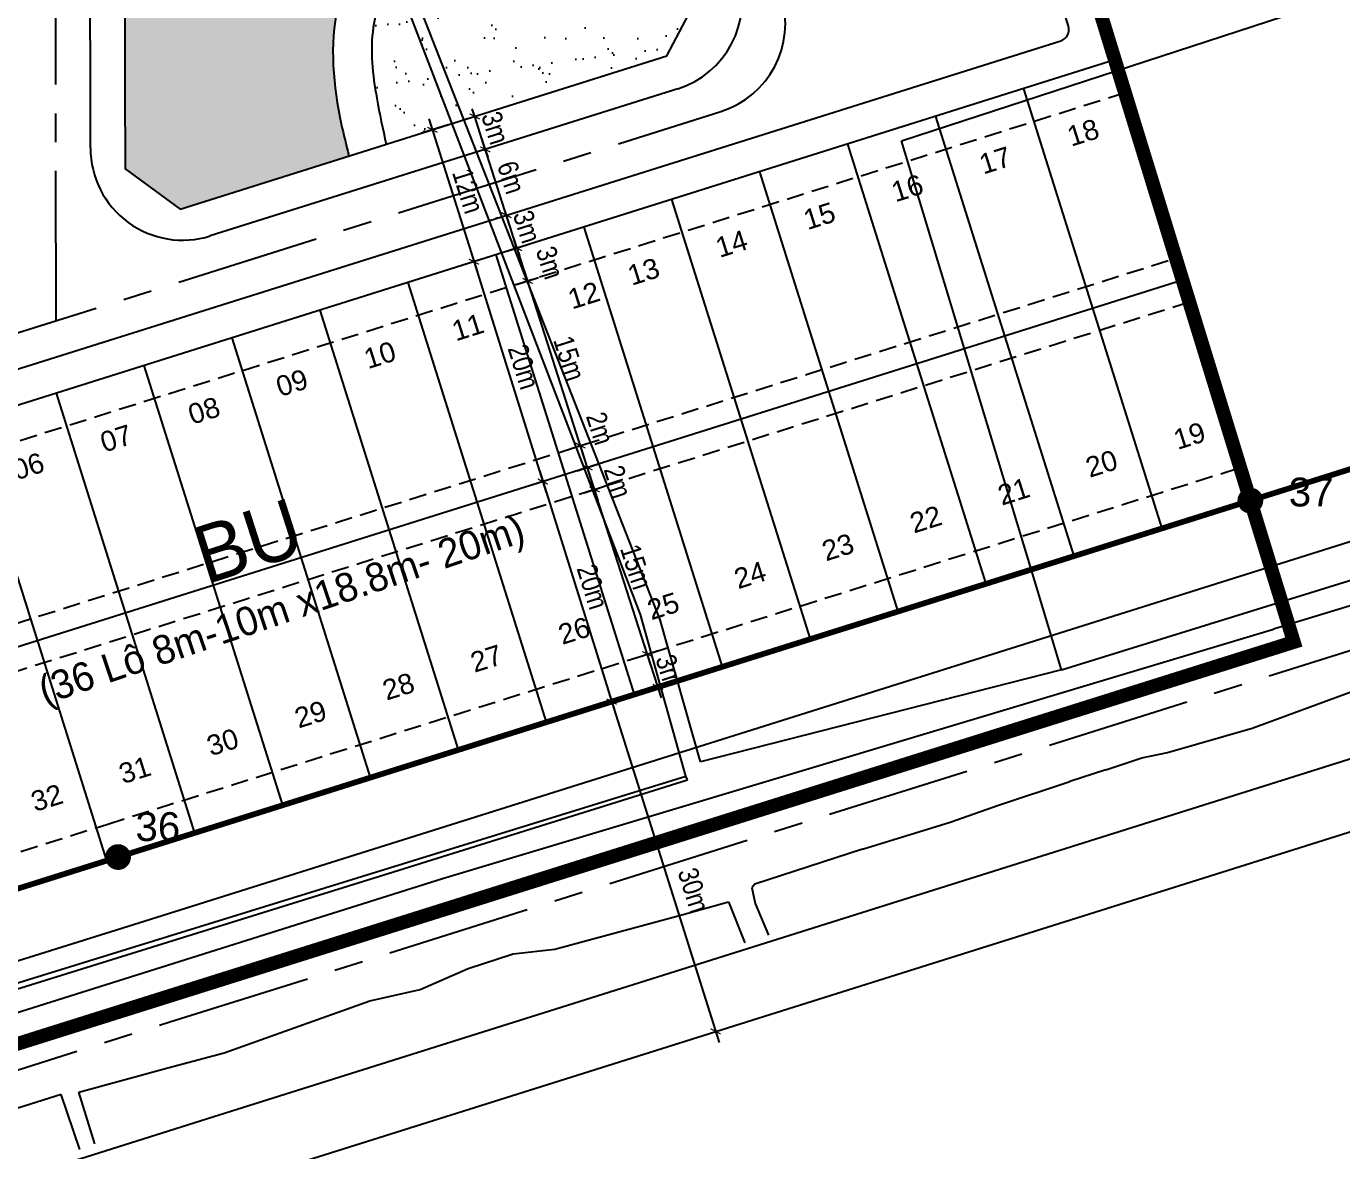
# Model space of a CAD drawing. Extents: x 597165 to 598689, y 1181586 to 1183364.
# Drawn here: x 598187.4 to 598301.6, y 1182195.4 to 1182293 of the extents above; entities that cross this region are included whole.
import ezdxf
from ezdxf.enums import TextEntityAlignment as Align

# ---------------------------------------------------------------- set-up
doc = ezdxf.new("R2010")
doc.units = 0
doc.header["$MEASUREMENT"] = 0
for name, pattern in [('CENTER', [2, 1.25, -0.25, 0.25, -0.25]), ('DASHED', [0.75, 0.5, -0.25]), ('LOGIOI', [4, 3, -1])]:
    doc.linetypes.add(name, pattern=pattern)
doc.layers.get('0').update_dxf_attribs({"linetype": 'CONTINUOUS'})
doc.layers.get('DEFPOINTS').update_dxf_attribs({"color": 8, "linetype": 'CONTINUOUS'})
for name, color, linetype in [('CGXD', 3, 'CONTINUOUS'), ('DIM-T', 7, 'CONTINUOUS'), ('DTEXT-TENLO', 4, 'CONTINUOUS'), ('GT-QLO50-D', 6, 'CONTINUOUS'), ('HA-CAY-XANH-KO', 3, 'CONTINUOUS'), ('MOCRANH', 7, 'CONTINUOUS'), ('NEN-HT', 8, 'CONTINUOUS'), ('NET-LE-CO', 3, 'CONTINUOUS'), ('NET-LENGOAI', 4, 'CONTINUOUS'), ('NET-LETRONG', 5, 'CONTINUOUS'), ('NET-LO-GIOI-DIEN-GIOI', 7, 'CENTER'), ('NET-PLO', 2, 'CONTINUOUS'), ('NET-TIM', 2, 'CENTER'), ('RANH_QUY_HOACH', 7, 'LOGIOI'), ('RANHGIAODAT', 150, 'LOGIOI'), ('TEXT-SOLO', 7, 'CONTINUOUS')]:
    doc.layers.add(name, color=color, linetype=linetype)
doc.styles.add('AVO', font='VHELVEN.TTF')
doc.styles.add('VHEL-C-R', font='VHELVCN.TTF')
doc.styles.add('VHELVEB', font='VHELVEB.TTF')
doc.styles.add('VTIMES-R', font='VAPTIMN.TTF')
doc.dimstyles.new('TL1000', dxfattribs={"dimscale": 0, "dimtxt": 2, "dimasz": 0.7, "dimexe": 1, "dimexo": 1, "dimgap": 0.5, "dimtad": 1, "dimdec": 1, "dimzin": 12, "dimtxsty": 'VHEL-C-R', "dimblk1": 'ARCHTICK', "dimblk2": 'ARCHTICK', "dimsah": 1, "dimcen": -0.09, "dimdle": 1, "dimclrd": 256, "dimclre": 256, "dimclrt": 256, "dimazin": 3, "dimtfac": 0.005, "dimtdec": 1, "dimtix": 1, "dimtmove": 0, "dimatfit": 3, "dimtolj": 1, "dimtzin": 0})
pattern_1 = [(37.26582263, (0, 0), (-0.11023521, 3.854130278), [0, -3.04, 0, -3.4, 0, -3.25]), (7.26582263, (0, 0), (3.562592942, 5.629778284), [0, -1.64, 0, -2.74, 0, -1.05]), (327.26582263, (-2.46, 0.01), (6.228277961, -0.014137947), [0, -1, 0, -3.6, 0, -4.7]), (317.26582263, (-2.46, 0.01), (6.019377384, 1.73076346), [0, -0.5, 0, -2.36, 0, -2.7])]

# ---------------------------------------------------------------- blocks, each defined once
blk = doc.blocks.new('_ARCHTICK')
at = {"color": 0, "linetype": 'BYBLOCK', "const_width": 0.15}
blk.add_lwpolyline([(-0.5, -0.5), (0.5, 0.5)], dxfattribs=at)
blk = doc.blocks.new('*D1330')
at = {"linetype": 'BYBLOCK'}
for p, q in [((598240.41, 1182238.21), (598242.25, 1182238.8)), ((598242.52, 1182234.69), (598241, 1182239.45)), ((598241.33, 1182235.35), (598243.17, 1182235.94))]:
    blk.add_line(p, q, dxfattribs=at)
at = {"layer": 'DEFPOINTS', "color": 0, "linetype": 'BYBLOCK'}
for p in [(598239.46, 1182237.9), (598241.3, 1182238.5), (598240.38, 1182235.05)]:
    blk.add_point(p, dxfattribs=at)
at = {"linetype": 'BYBLOCK', "xscale": 0.7, "yscale": 0.7, "zscale": 0.7}
for p, rotation in [((598241.3, 1182238.5), 107.8014166780569), ((598242.22, 1182235.64), 287.8014166780569)]:
    blk.add_blockref('_ARCHTICK', p, dxfattribs=dict(at, rotation=rotation))
at = {"linetype": 'BYBLOCK', "insert": (598243.23, 1182237.03), "char_height": 1.75, "attachment_point": 5, "rotation": 287.8014, "style": 'VHEL-C-R'}
blk.add_mtext('\\A1;3m', dxfattribs=at)
blk = doc.blocks.new('*D1329')
at = {"linetype": 'BYBLOCK'}
for p, q in [((598241.61, 1182237.54), (598236.41, 1182253.73)), ((598235.82, 1182252.49), (598237.67, 1182253.08)), ((598240.41, 1182238.21), (598242.25, 1182238.8))]:
    blk.add_line(p, q, dxfattribs=at)
at = {"layer": 'DEFPOINTS', "color": 0, "linetype": 'BYBLOCK'}
for p in [(598236.72, 1182252.78), (598234.87, 1182252.19), (598239.46, 1182237.9)]:
    blk.add_point(p, dxfattribs=at)
at = {"linetype": 'BYBLOCK', "xscale": 0.7, "yscale": 0.7, "zscale": 0.7}
for p, rotation in [((598236.72, 1182252.78), 107.8014166780569), ((598241.3, 1182238.5), 287.8014166780568)]:
    blk.add_blockref('_ARCHTICK', p, dxfattribs=dict(at, rotation=rotation))
at = {"linetype": 'BYBLOCK', "insert": (598240.33, 1182246.06), "char_height": 1.75, "attachment_point": 5, "rotation": 287.8014, "style": 'VHEL-C-R'}
blk.add_mtext('\\A1;15m', dxfattribs=at)
blk = doc.blocks.new('*D1328')
at = {"linetype": 'BYBLOCK'}
for p, q in [((598235.21, 1182254.4), (598237.06, 1182254.99)), ((598237.02, 1182251.83), (598235.8, 1182255.63)), ((598235.82, 1182252.49), (598237.67, 1182253.08))]:
    blk.add_line(p, q, dxfattribs=at)
at = {"layer": 'DEFPOINTS', "color": 0, "linetype": 'BYBLOCK'}
for p in [(598236.1, 1182254.68), (598234.26, 1182254.09), (598234.87, 1182252.19)]:
    blk.add_point(p, dxfattribs=at)
at = {"linetype": 'BYBLOCK', "xscale": 0.7, "yscale": 0.7, "zscale": 0.7}
for p, rotation in [((598236.1, 1182254.68), 107.8014166780569), ((598236.72, 1182252.78), 287.8014166780568)]:
    blk.add_blockref('_ARCHTICK', p, dxfattribs=dict(at, rotation=rotation))
at = {"linetype": 'BYBLOCK', "insert": (598238.75, 1182253.45), "char_height": 1.75, "attachment_point": 5, "rotation": 287.8014, "style": 'VHEL-C-R'}
blk.add_mtext('\\A1;2m', dxfattribs=at)
blk = doc.blocks.new('*D1327')
at = {"linetype": 'BYBLOCK'}
for p, q in [((598234.6, 1182256.3), (598236.44, 1182256.89)), ((598236.41, 1182253.73), (598235.49, 1182256.59)), ((598235.21, 1182254.4), (598237.06, 1182254.99))]:
    blk.add_line(p, q, dxfattribs=at)
at = {"layer": 'DEFPOINTS', "color": 0, "linetype": 'BYBLOCK'}
for p in [(598233.65, 1182255.99), (598235.49, 1182256.59), (598234.26, 1182254.09)]:
    blk.add_point(p, dxfattribs=at)
at = {"linetype": 'BYBLOCK', "xscale": 0.7, "yscale": 0.7, "zscale": 0.7}
for p, rotation in [((598235.49, 1182256.59), 107.8014166780569), ((598236.1, 1182254.68), 287.8014166780568)]:
    blk.add_blockref('_ARCHTICK', p, dxfattribs=dict(at, rotation=rotation))
at = {"linetype": 'BYBLOCK', "insert": (598237.21, 1182258.08), "char_height": 1.75, "attachment_point": 5, "rotation": 287.8014, "style": 'VHEL-C-R'}
blk.add_mtext('\\A1;2m', dxfattribs=at)
blk = doc.blocks.new('*D1326')
at = {"linetype": 'BYBLOCK'}
for p, q in [((598235.8, 1182255.63), (598230.6, 1182271.82)), ((598230.02, 1182270.58), (598231.86, 1182271.17)), ((598234.6, 1182256.3), (598236.44, 1182256.89))]:
    blk.add_line(p, q, dxfattribs=at)
at = {"layer": 'DEFPOINTS', "color": 0, "linetype": 'BYBLOCK'}
for p in [(598230.91, 1182270.87), (598229.06, 1182270.28), (598233.65, 1182255.99)]:
    blk.add_point(p, dxfattribs=at)
at = {"linetype": 'BYBLOCK', "xscale": 0.7, "yscale": 0.7, "zscale": 0.7}
for p, rotation in [((598230.91, 1182270.87), 107.8014166780569), ((598235.49, 1182256.59), 287.8014166780568)]:
    blk.add_blockref('_ARCHTICK', p, dxfattribs=dict(at, rotation=rotation))
at = {"linetype": 'BYBLOCK', "insert": (598234.53, 1182264.15), "char_height": 1.75, "attachment_point": 5, "rotation": 287.8014, "style": 'VHEL-C-R'}
blk.add_mtext('\\A1;15m', dxfattribs=at)
blk = doc.blocks.new('*D1325')
at = {"linetype": 'BYBLOCK'}
for p, q in [((598229.1, 1182273.44), (598230.94, 1182274.03)), ((598231.21, 1182269.92), (598229.68, 1182274.68)), ((598230.02, 1182270.58), (598231.86, 1182271.17))]:
    blk.add_line(p, q, dxfattribs=at)
at = {"layer": 'DEFPOINTS', "color": 0, "linetype": 'BYBLOCK'}
for p in [(598228.15, 1182273.13), (598229.99, 1182273.72), (598229.06, 1182270.28)]:
    blk.add_point(p, dxfattribs=at)
at = {"linetype": 'BYBLOCK', "xscale": 0.7, "yscale": 0.7, "zscale": 0.7}
for p, rotation in [((598229.99, 1182273.72), 107.8014166780569), ((598230.91, 1182270.87), 287.8014166780568)]:
    blk.add_blockref('_ARCHTICK', p, dxfattribs=dict(at, rotation=rotation))
at = {"linetype": 'BYBLOCK', "insert": (598232.85, 1182272.45), "char_height": 1.75, "attachment_point": 5, "rotation": 287.8014, "style": 'VHEL-C-R'}
blk.add_mtext('\\A1;3m', dxfattribs=at)
blk = doc.blocks.new('*D1324')
at = {"linetype": 'BYBLOCK'}
for p, q in [((598228.33, 1182276.33), (598228.12, 1182276.26)), ((598229.08, 1182276.57), (598228.86, 1182277.24)), ((598229.99, 1182273.72), (598229.08, 1182276.57)), ((598229.1, 1182273.44), (598230.94, 1182274.03)), ((598229.99, 1182273.72), (598230.2, 1182273.06))]:
    blk.add_line(p, q, dxfattribs=at)
at = {"layer": 'DEFPOINTS', "color": 0, "linetype": 'BYBLOCK'}
for p in [(598229.08, 1182276.57), (598229.29, 1182276.64), (598228.15, 1182273.13)]:
    blk.add_point(p, dxfattribs=at)
at = {"linetype": 'BYBLOCK', "xscale": 0.7, "yscale": 0.7, "zscale": 0.7}
for p, rotation in [((598229.08, 1182276.57), 287.8014166780568), ((598229.99, 1182273.72), 107.8014166780569)]:
    blk.add_blockref('_ARCHTICK', p, dxfattribs=dict(at, rotation=rotation))
at = {"linetype": 'BYBLOCK', "insert": (598230.86, 1182275.57), "char_height": 1.75, "attachment_point": 5, "rotation": 287.8014, "style": 'VHEL-C-R'}
blk.add_mtext('\\A1;3m', dxfattribs=at)
blk = doc.blocks.new('*D1323')
at = {"linetype": 'BYBLOCK'}
for p, q in [((598229.38, 1182275.62), (598226.94, 1182283.23)), ((598226.53, 1182282.05), (598226.29, 1182281.98)), ((598228.33, 1182276.33), (598228.12, 1182276.26))]:
    blk.add_line(p, q, dxfattribs=at)
at = {"layer": 'DEFPOINTS', "color": 0, "linetype": 'BYBLOCK'}
for p in [(598227.24, 1182282.28), (598227.49, 1182282.36), (598229.29, 1182276.64)]:
    blk.add_point(p, dxfattribs=at)
at = {"linetype": 'BYBLOCK', "xscale": 0.7, "yscale": 0.7, "zscale": 0.7}
for p, rotation in [((598227.24, 1182282.28), 107.8014166780569), ((598229.08, 1182276.57), 287.8014166780568)]:
    blk.add_blockref('_ARCHTICK', p, dxfattribs=dict(at, rotation=rotation))
at = {"linetype": 'BYBLOCK', "insert": (598229.49, 1182279.85), "char_height": 1.75, "attachment_point": 5, "rotation": 287.8014, "style": 'VHEL-C-R'}
blk.add_mtext('\\A1;6m', dxfattribs=at)
blk = doc.blocks.new('*D1322')
at = {"linetype": 'BYBLOCK'}
for p, q in [((598226.32, 1182285.14), (598226.11, 1182285.8)), ((598225.63, 1182284.92), (598225.37, 1182284.83)), ((598227.24, 1182282.28), (598226.32, 1182285.14)), ((598226.53, 1182282.05), (598226.29, 1182281.98)), ((598227.24, 1182282.28), (598227.46, 1182281.62))]:
    blk.add_line(p, q, dxfattribs=at)
at = {"layer": 'DEFPOINTS', "color": 0, "linetype": 'BYBLOCK'}
for p in [(598226.32, 1182285.14), (598226.58, 1182285.22), (598227.49, 1182282.36)]:
    blk.add_point(p, dxfattribs=at)
at = {"linetype": 'BYBLOCK', "xscale": 0.7, "yscale": 0.7, "zscale": 0.7}
for p, rotation in [((598226.32, 1182285.14), 287.8014166780568), ((598227.24, 1182282.28), 107.8014166780569)]:
    blk.add_blockref('_ARCHTICK', p, dxfattribs=dict(at, rotation=rotation))
at = {"linetype": 'BYBLOCK', "insert": (598228.11, 1182284.14), "char_height": 1.75, "attachment_point": 5, "rotation": 287.8014, "style": 'VHEL-C-R'}
blk.add_mtext('\\A1;3m', dxfattribs=at)
blk = doc.blocks.new('*D1321')
at = {"linetype": 'BYBLOCK'}
for p, q in [((598224.01, 1182284.41), (598221.7, 1182283.68)), ((598222.35, 1182284.94), (598226.55, 1182271.59)), ((598227.61, 1182272.97), (598225.3, 1182272.24))]:
    blk.add_line(p, q, dxfattribs=at)
at = {"layer": 'DEFPOINTS', "color": 0, "linetype": 'BYBLOCK'}
for p in [(598224.96, 1182284.71), (598228.56, 1182273.27), (598226.25, 1182272.54)]:
    blk.add_point(p, dxfattribs=at)
at = {"linetype": 'BYBLOCK', "xscale": 0.7, "yscale": 0.7, "zscale": 0.7}
for p, rotation in [((598222.65, 1182283.98), 107.4736130823383), ((598226.25, 1182272.54), 287.4736130823383)]:
    blk.add_blockref('_ARCHTICK', p, dxfattribs=dict(at, rotation=rotation))
at = {"linetype": 'BYBLOCK', "insert": (598225.76, 1182278.68), "char_height": 1.75, "attachment_point": 5, "rotation": 287.4736, "style": 'VHEL-C-R'}
blk.add_mtext('\\A1;12m', dxfattribs=at)
blk = doc.blocks.new('*D1320')
at = {"linetype": 'BYBLOCK'}
for p, q in [((598225.95, 1182273.5), (598232.53, 1182252.5)), ((598226.66, 1182272.67), (598225.3, 1182272.24)), ((598232.64, 1182253.59), (598231.28, 1182253.16))]:
    blk.add_line(p, q, dxfattribs=at)
at = {"layer": 'DEFPOINTS', "color": 0, "linetype": 'BYBLOCK'}
for p in [(598227.61, 1182272.97), (598232.23, 1182253.46), (598233.59, 1182253.88)]:
    blk.add_point(p, dxfattribs=at)
at = {"linetype": 'BYBLOCK', "xscale": 0.7, "yscale": 0.7, "zscale": 0.7}
for p, rotation in [((598226.25, 1182272.54), 107.398945237273), ((598232.23, 1182253.46), 287.398945237273)]:
    blk.add_blockref('_ARCHTICK', p, dxfattribs=dict(at, rotation=rotation))
at = {"linetype": 'BYBLOCK', "insert": (598230.57, 1182263.42), "char_height": 1.75, "attachment_point": 5, "rotation": 287.3989, "style": 'VHEL-C-R'}
blk.add_mtext('\\A1;20m', dxfattribs=at)
blk = doc.blocks.new('*D1319')
at = {"linetype": 'BYBLOCK'}
for p, q in [((598232.64, 1182253.59), (598231.28, 1182253.16)), ((598231.93, 1182254.41), (598238.51, 1182233.42)), ((598238.56, 1182234.48), (598237.26, 1182234.07))]:
    blk.add_line(p, q, dxfattribs=at)
at = {"layer": 'DEFPOINTS', "color": 0, "linetype": 'BYBLOCK'}
for p in [(598233.59, 1182253.88), (598238.21, 1182234.37), (598239.52, 1182234.78)]:
    blk.add_point(p, dxfattribs=at)
at = {"linetype": 'BYBLOCK', "xscale": 0.7, "yscale": 0.7, "zscale": 0.7}
for p, rotation in [((598232.23, 1182253.46), 107.3989452372731), ((598238.21, 1182234.37), 287.398945237273)]:
    blk.add_blockref('_ARCHTICK', p, dxfattribs=dict(at, rotation=rotation))
at = {"linetype": 'BYBLOCK', "insert": (598236.55, 1182244.33), "char_height": 1.75, "attachment_point": 5, "rotation": 287.3989, "style": 'VHEL-C-R'}
blk.add_mtext('\\A1;20m', dxfattribs=at)
blk = doc.blocks.new('*D1318')
at = {"linetype": 'BYBLOCK'}
blk.add_line((598237.91, 1182235.33), (598247.52, 1182204.8), dxfattribs=at)
at = {"layer": 'DEFPOINTS', "color": 0, "linetype": 'BYBLOCK'}
for p in [(598238.21, 1182234.37), (598247.22, 1182205.76), (598247.22, 1182205.76)]:
    blk.add_point(p, dxfattribs=at)
at = {"linetype": 'BYBLOCK', "xscale": 0.7, "yscale": 0.7, "zscale": 0.7}
for p, rotation in [((598238.21, 1182234.37), 107.4736130826), ((598247.22, 1182205.76), 287.4736130826001)]:
    blk.add_blockref('_ARCHTICK', p, dxfattribs=dict(at, rotation=rotation))
at = {"linetype": 'BYBLOCK', "insert": (598245.32, 1182218), "char_height": 1.75, "attachment_point": 5, "rotation": 287.4736, "style": 'VHEL-C-R'}
blk.add_mtext('\\A1;30m', dxfattribs=at)

msp = doc.modelspace()

# ---------------------------------------------------------------- hatches: boundary and pattern name
at = {"layer": 'HA-CAY-XANH-KO'}
h = msp.add_hatch(dxfattribs=at)
h.set_pattern_fill('AR-SAND', color=256, scale=2, angle=359.765823, style=0)
h.set_pattern_definition(pattern_1)
edge = h.paths.add_edge_path()
edge.add_spline(control_points=[(598210.6266, 1182373.8884), (598208.6543, 1182377.5249), (598203.921, 1182386.2522), (598198.4933, 1182403.724), (598204.263, 1182416.1259), (598207.4786, 1182423.0378)], knot_values=[0, 0, 0, 0, 12.48860114, 29.97150045, 51.98290248, 51.98290248, 51.98290248, 51.98290248], degree=3, periodic=0)
edge.add_line((598207.4786, 1182423.0378), (598197.7796, 1182454.6085))
edge.add_arc((598196.8236, 1182454.3149), 1, 17.07784, 180.051611)
edge.add_line((598195.8237, 1182454.314), (598195.9015, 1182367.9143))
edge.add_line((598195.9015, 1182367.9143), (598195.9195, 1182347.9143))
edge.add_line((598195.9195, 1182347.9143), (598195.9375, 1182327.9143))
edge.add_line((598195.9375, 1182327.9143), (598195.9556, 1182307.8768))
edge.add_line((598195.9556, 1182307.8768), (598195.9735, 1182287.9143))
edge.add_line((598195.9735, 1182287.9143), (598195.9801, 1182280.5893))
edge.add_line((598195.9801, 1182280.5893), (598200.7539, 1182277.0906))
edge.add_line((598200.7539, 1182277.0906), (598215.4114, 1182281.7047))
edge.add_spline(control_points=[(598215.4114, 1182281.7047), (598215.13, 1182282.8165), (598214.0309, 1182287.2124), (598213.5287, 1182294.9979), (598216.7555, 1182300.467), (598218.2264, 1182302.9601)], knot_values=[0, 0, 0, 0, 3.45373901, 13.63707169, 22.16785446, 22.16785446, 22.16785446, 22.16785446], degree=3, periodic=0)
edge.add_arc((598217.3839, 1182317.585), 14.6492, 61.415946, 273.296744, ccw=False)
edge.add_spline(control_points=[(598224.3928, 1182330.4487), (598224.9914, 1182334.8664), (598226.568, 1182346.5009), (598207.0839, 1182336.7159), (598197.6005, 1182351.0233), (598201.75, 1182354.8591), (598202.6851, 1182355.7234)], knot_values=[0, 0, 0, 0, 10.6065787, 27.93365676, 40.39228482, 44.0162123, 44.0162123, 44.0162123, 44.0162123], degree=3, periodic=0)
edge.add_arc((598210.6266, 1182363.0699), 10.8185, 90, 222.770904, ccw=False)
h = msp.add_hatch(dxfattribs=at)
h.set_pattern_fill('AR-SAND', color=256, scale=2, angle=359.765823, style=0)
h.set_pattern_definition(pattern_1)
edge = h.paths.add_edge_path()
edge.add_line((598238.0622, 1182323.4872), (598208.881, 1182418.4731))
edge.add_spline(control_points=[(598208.881, 1182418.4731), (598207.5628, 1182415.3994), (598205.3203, 1182410.1531), (598204.5376, 1182404.4195), (598204.4921, 1182402.0463)], knot_values=[31.3297458, 31.3297458, 31.3297458, 31.3297458, 41.33296411, 48.3965804, 48.3965804, 48.3965804, 48.3965804], degree=3, periodic=0)
edge.add_spline(control_points=[(598208.881, 1182418.4731), (598208.0143, 1182416.7488), (598205.7972, 1182411.1162), (598204.5741, 1182405.6098), (598204.4921, 1182402.0463), (598204.4921, 1182402.0463)], knot_values=[163.03737315, 163.03737315, 163.03737315, 163.03737315, 169.40916455, 180.11601063, 180.11601063, 180.11601063, 180.11601063, 180.11601063], degree=3, periodic=0)
edge.add_spline(control_points=[(598204.4921, 1182402.0463), (598204.4606, 1182400.404), (598204.6532, 1182397.2964), (598205.3566, 1182394.2874), (598205.7673, 1182392.8897)], knot_values=[22.0805531, 22.0805531, 22.0805531, 22.0805531, 26.96866155, 31.3297458, 31.3297458, 31.3297458, 31.3297458], degree=3, periodic=0)
edge.add_spline(control_points=[(598205.7673, 1182392.8897), (598206.6111, 1182390.1711), (598207.8592, 1182387.6608), (598208.8704, 1182384.8601)], knot_values=[145.18404599, 145.18404599, 145.18404599, 145.18404599, 153.79237297, 153.79237297, 153.79237297, 153.79237297], degree=3, periodic=0)
edge.add_spline(control_points=[(598208.8704, 1182384.8601), (598210.7479, 1182380.7764), (598212.9357, 1182376.843), (598215.1235, 1182372.9095)], knot_values=[0, 0, 0, 0, 13.48247284, 13.48247284, 13.48247284, 13.48247284], degree=3, periodic=0)
edge.add_arc((598210.6266, 1182363.0699), 10.8185, 51.742523, 65.43878, ccw=False)
edge.add_spline(control_points=[(598217.3254, 1182371.5649), (598218.2144, 1182370.9322), (598218.9487, 1182370.0981), (598219.5558, 1182369.178)], knot_values=[125.84960248, 125.84960248, 125.84960248, 125.84960248, 129.11640175, 129.11640175, 129.11640175, 129.11640175], degree=3, periodic=0)
edge.add_arc((598210.6266, 1182363.0699), 10.8185, 3.274098, 34.374765, ccw=False)
edge.add_spline(control_points=[(598221.4066, 1182363.9811), (598221.4066, 1182363.9811), (598221.5341, 1182362.541), (598221.3572, 1182361.0733), (598220.9076, 1182359.7025), (598220.9076, 1182359.7025)], knot_values=[116.02526826, 116.02526826, 116.02526826, 116.02526826, 116.02526826, 120.33287144, 120.33287148, 120.33287148, 120.33287148, 120.33287148], degree=3, periodic=0)
edge.add_arc((598210.6266, 1182363.0699), 10.8185, 1.816721, 2.296439, ccw=False)
edge.add_spline(control_points=[(598221.4066, 1182363.9811), (598221.4066, 1182363.9811), (598221.5341, 1182362.541), (598221.3572, 1182361.0733), (598220.9076, 1182359.7025), (598220.9076, 1182359.7025)], knot_values=[116.02526826, 116.02526826, 116.02526826, 116.02526826, 116.02526826, 120.33287144, 120.33287148, 120.33287148, 120.33287148, 120.33287148], degree=3, periodic=0)
edge.add_arc((598210.6266, 1182363.0699), 10.8185, 351.902348, 352.765286, ccw=False)
edge.add_spline(control_points=[(598221.4066, 1182363.9811), (598221.4066, 1182363.9811), (598221.5341, 1182362.541), (598221.3572, 1182361.0733), (598220.9076, 1182359.7025), (598220.9076, 1182359.7025)], knot_values=[116.02526826, 116.02526826, 116.02526826, 116.02526826, 116.02526826, 120.33287144, 120.33287148, 120.33287148, 120.33287148, 120.33287148], degree=3, periodic=0)
edge.add_arc((598210.6266, 1182363.0699), 10.8185, 349.806021, 351.039705, ccw=False)
edge.add_spline(control_points=[(598221.4066, 1182363.9811), (598221.4066, 1182363.9811), (598221.5341, 1182362.541), (598221.3572, 1182361.0733), (598220.9076, 1182359.7025), (598220.9076, 1182359.7025)], knot_values=[116.02526826, 116.02526826, 116.02526826, 116.02526826, 116.02526826, 120.33287144, 120.33287148, 120.33287148, 120.33287148, 120.33287148], degree=3, periodic=0)
edge.add_arc((598210.6266, 1182363.0699), 10.8185, 347.774228, 349.259285, ccw=False)
edge.add_spline(control_points=[(598221.4066, 1182363.9811), (598221.4066, 1182363.9811), (598221.5341, 1182362.541), (598221.3572, 1182361.0733), (598220.9076, 1182359.7025), (598220.9076, 1182359.7025)], knot_values=[116.02526826, 116.02526826, 116.02526826, 116.02526826, 116.02526826, 120.33287144, 120.33287148, 120.33287148, 120.33287148, 120.33287148], degree=3, periodic=0)
edge.add_arc((598210.6266, 1182363.0699), 10.8185, 345.783216, 347.442147, ccw=False)
edge.add_spline(control_points=[(598221.4066, 1182363.9811), (598221.4066, 1182363.9811), (598221.5341, 1182362.541), (598221.3572, 1182361.0733), (598220.9076, 1182359.7025), (598220.9076, 1182359.7025)], knot_values=[116.02526826, 116.02526826, 116.02526826, 116.02526826, 116.02526826, 120.33287144, 120.33287148, 120.33287148, 120.33287148, 120.33287148], degree=3, periodic=0)
edge.add_arc((598210.6266, 1182363.0699), 10.8185, 343.81819, 345.597402, ccw=False)
edge.add_spline(control_points=[(598221.4066, 1182363.9811), (598221.4066, 1182363.9811), (598221.5341, 1182362.541), (598221.3572, 1182361.0733), (598220.9076, 1182359.7025), (598220.9076, 1182359.7025)], knot_values=[116.02526826, 116.02526826, 116.02526826, 116.02526826, 116.02526826, 120.33287144, 120.33287148, 120.33287148, 120.33287148, 120.33287148], degree=3, periodic=0)
edge.add_arc((598210.6266, 1182363.0699), 10.8185, 319.97961, 343.734194, ccw=False)
edge.add_spline(control_points=[(598219.1227, 1182356.3725), (598219.1227, 1182356.3725), (598218.0123, 1182354.9611), (598216.5383, 1182353.8049), (598214.8897, 1182353.1268), (598214.8897, 1182353.1268)], knot_values=[106.91300681, 106.91300681, 106.91300681, 106.91300681, 106.91300688, 112.24714347, 112.24714348, 112.24714348, 112.24714348, 112.24714348], degree=3, periodic=0)
edge.add_arc((598210.6266, 1182363.0699), 10.8185, 318.284311, 319.687772, ccw=False)
edge.add_spline(control_points=[(598219.1227, 1182356.3725), (598219.1227, 1182356.3725), (598218.0123, 1182354.9611), (598216.5383, 1182353.8049), (598214.8897, 1182353.1268), (598214.8897, 1182353.1268)], knot_values=[106.91300681, 106.91300681, 106.91300681, 106.91300681, 106.91300688, 112.24714347, 112.24714348, 112.24714348, 112.24714348, 112.24714348], degree=3, periodic=0)
edge.add_arc((598210.6266, 1182363.0699), 10.8185, 316.805193, 317.414834, ccw=False)
edge.add_spline(control_points=[(598219.1227, 1182356.3725), (598219.1227, 1182356.3725), (598218.0123, 1182354.9611), (598216.5383, 1182353.8049), (598214.8897, 1182353.1268), (598214.8897, 1182353.1268)], knot_values=[106.91300681, 106.91300681, 106.91300681, 106.91300681, 106.91300688, 112.24714347, 112.24714348, 112.24714348, 112.24714348, 112.24714348], degree=3, periodic=0)
edge.add_arc((598210.6266, 1182363.0699), 10.8185, 270, 293.672798, ccw=False)
edge.add_spline(control_points=[(598210.6266, 1182352.2514), (598210.6266, 1182352.2514), (598209.7879, 1182352.2013), (598208.9507, 1182352.2001), (598208.1379, 1182352.5416)], knot_values=[100.05533966, 100.05533966, 100.05533966, 100.05533966, 100.05533967, 102.56094176, 102.56094176, 102.56094176, 102.56094176], degree=3, periodic=0)
edge.add_arc((598210.6266, 1182363.0699), 10.8185, 244.115582, 256.700206, ccw=False)
edge.add_spline(control_points=[(598205.9037, 1182353.3368), (598205.613, 1182353.1863), (598205.3223, 1182353.0358), (598205.0558, 1182352.8569)], knot_values=[43.80045372, 43.80045372, 43.80045372, 43.80045372, 44.76422744, 44.76422744, 44.76422744, 44.76422744], degree=3, periodic=0)
edge.add_spline(control_points=[(598205.0558, 1182352.8569), (598205.0558, 1182352.8569), (598204.5418, 1182352.4345), (598204.1262, 1182351.9413), (598203.8964, 1182351.3528)], knot_values=[94.81048223, 94.81048223, 94.81048223, 94.81048223, 94.81048223, 96.70963506, 96.70963506, 96.70963506, 96.70963506], degree=3, periodic=0)
edge.add_spline(control_points=[(598203.8964, 1182351.3528), (598203.7173, 1182350.8501), (598203.6486, 1182350.2956), (598203.7031, 1182349.78), (598203.7035, 1182349.7764)], knot_values=[40.34605747, 40.34605747, 40.34605747, 40.34605747, 41.87917805, 41.88988065, 41.88988065, 41.88988065, 41.88988065], degree=3, periodic=0)
edge.add_spline(control_points=[(598203.7035, 1182349.7764), (598203.7273, 1182349.5662), (598203.7701, 1182349.359), (598203.8318, 1182349.1598)], knot_values=[92.61650763, 92.61650763, 92.61650763, 92.61650763, 93.23553845, 93.23553845, 93.23553845, 93.23553845], degree=3, periodic=0)
edge.add_spline(control_points=[(598203.8318, 1182349.1598), (598203.86, 1182349.0691), (598203.8921, 1182348.9799), (598203.9277, 1182348.8919)], knot_values=[39.4213815, 39.4213815, 39.4213815, 39.4213815, 39.71071203, 39.71071203, 39.71071203, 39.71071203], degree=3, periodic=0)
edge.add_spline(control_points=[(598203.9277, 1182348.8919), (598204.2115, 1182348.1945), (598204.7222, 1182347.6008), (598205.2906, 1182347.0901), (598205.2906, 1182347.0901)], knot_values=[90.08438872, 90.08438872, 90.08438872, 90.08438872, 92.33388427, 92.33388428, 92.33388428, 92.33388428, 92.33388428], degree=3, periodic=0)
edge.add_spline(control_points=[(598205.2906, 1182347.0901), (598205.8929, 1182346.564), (598207.2626, 1182345.7027), (598208.6386, 1182345.1192), (598209.3024, 1182344.8945)], knot_values=[32.8518648, 32.8518648, 32.8518648, 32.8518648, 35.10481798, 37.18452804, 37.18452804, 37.18452804, 37.18452804], degree=3, periodic=0)
edge.add_spline(control_points=[(598209.3024, 1182344.8945), (598209.3024, 1182344.8945), (598211.0698, 1182344.3352), (598212.9365, 1182344.115), (598214.776, 1182344.1165), (598214.776, 1182344.1165)], knot_values=[79.98248298, 79.98248298, 79.98248298, 79.98248298, 79.98248298, 85.51109633, 85.51109633, 85.51109633, 85.51109633, 85.51109633], degree=3, periodic=0)
edge.add_spline(control_points=[(598214.776, 1182344.1165), (598216.4261, 1182344.1434), (598219.5533, 1182344.5273), (598222.9221, 1182345.136), (598224.234, 1182344.882)], knot_values=[18.14715008, 18.14715008, 18.14715008, 18.14715008, 23.08514529, 27.24846365, 27.24846365, 27.24846365, 27.24846365], degree=3, periodic=0)
edge.add_spline(control_points=[(598214.776, 1182344.1165), (598216.4067, 1182344.1178), (598219.5232, 1182344.4575), (598222.7466, 1182345.2514), (598224.234, 1182344.882)], knot_values=[70.49228021, 70.49228021, 70.49228021, 70.49228021, 75.39336413, 79.98248298, 79.98248298, 79.98248298, 79.98248298], degree=3, periodic=0)
edge.add_spline(control_points=[(598224.234, 1182344.882), (598224.7091, 1182344.7899), (598225.4006, 1182344.5385), (598225.9874, 1182344.052), (598226.182, 1182343.8557)], knot_values=[15.80458711, 15.80458711, 15.80458711, 15.80458711, 17.31240229, 18.14715008, 18.14715008, 18.14715008, 18.14715008], degree=3, periodic=0)
edge.add_spline(control_points=[(598226.182, 1182343.8557), (598226.7128, 1182343.3633), (598227.0875, 1182342.7267), (598227.3591, 1182342.0341)], knot_values=[66.11489775, 66.11489775, 66.11489775, 66.11489775, 68.29049701, 68.29049701, 68.29049701, 68.29049701], degree=3, periodic=0)
edge.add_spline(control_points=[(598227.3591, 1182342.0341), (598227.4218, 1182341.8845), (598227.6239, 1182341.3493), (598227.7536, 1182340.8079), (598227.8187, 1182340.4173)], knot_values=[12.04153932, 12.04153932, 12.04153932, 12.04153932, 12.50706241, 13.6891936, 13.6891936, 13.6891936, 13.6891936], degree=3, periodic=0)
edge.add_spline(control_points=[(598227.8187, 1182340.4173), (598228.1996, 1182338.5295), (598228.1539, 1182336.7094), (598227.7823, 1182334.7698)], knot_values=[58.83474117, 58.83474117, 58.83474117, 58.83474117, 64.48240249, 64.48240249, 64.48240249, 64.48240249], degree=3, periodic=0)
edge.add_spline(control_points=[(598227.7823, 1182334.7698), (598227.6425, 1182332.6394), (598227.4544, 1182330.5191), (598227.2663, 1182328.3988)], knot_values=[0, 0, 0, 0, 6.39737242, 6.39737242, 6.39737242, 6.39737242], degree=3, periodic=0)
edge.add_arc((598217.3839, 1182317.585), 14.6492, 28.574982, 47.576944, ccw=False)
edge.add_spline(control_points=[(598230.2487, 1182324.5919), (598231.363, 1182323.0285), (598231.7816, 1182321.1176), (598231.9428, 1182319.2092), (598231.9428, 1182319.2092)], knot_values=[41.96386602, 41.96386602, 41.96386602, 41.96386602, 47.60683135, 47.60683135, 47.60683135, 47.60683135, 47.60683135], degree=3, periodic=0)
edge.add_arc((598217.3839, 1182317.585), 14.6492, -12.140515, 6.365475, ccw=False)
edge.add_spline(control_points=[(598231.7392, 1182314.6651), (598231.7131, 1182314.5356), (598231.6851, 1182314.4065), (598231.6549, 1182314.2779)], knot_values=[37.02414323, 37.02414323, 37.02414323, 37.02414323, 37.42309521, 37.42309521, 37.42309521, 37.42309521], degree=3, periodic=0)
edge.add_spline(control_points=[(598229.1949, 1182308.919), (598229.1949, 1182308.919), (598230.3128, 1182310.5857), (598231.2097, 1182312.3773), (598231.6549, 1182314.2779), (598231.6549, 1182314.2779)], knot_values=[31.12756613, 31.12756613, 31.12756613, 31.12756613, 31.12756613, 37.02414322, 37.02414323, 37.02414323, 37.02414323, 37.02414323], degree=3, periodic=0)
edge.add_arc((598217.3839, 1182317.585), 14.6492, 323.7313, 346.952547, ccw=False)
edge.add_spline(control_points=[(598229.1949, 1182308.919), (598228.0921, 1182307.2748), (598226.7741, 1182305.7522), (598224.8912, 1182305.0057)], knot_values=[25.31070551, 25.31070551, 25.31070551, 25.31070551, 31.12756613, 31.12756613, 31.12756613, 31.12756613], degree=3, periodic=0)
edge.add_arc((598217.3839, 1182317.585), 14.6492, 286.32815, 300.828262, ccw=False)
edge.add_spline(control_points=[(598221.5024, 1182303.5267), (598221.1601, 1182302.7438), (598220.8178, 1182301.9609), (598220.4785, 1182301.175)], knot_values=[0, 0, 0, 0, 2.5726041, 2.5726041, 2.5726041, 2.5726041], degree=3, periodic=0)
edge.add_spline(control_points=[(598220.4785, 1182301.175), (598219.9264, 1182299.4751), (598219.1275, 1182298.0151), (598218.5259, 1182296.4463)], knot_values=[13.93714747, 13.93714747, 13.93714747, 13.93714747, 19.04836646, 19.04836646, 19.04836646, 19.04836646], degree=3, periodic=0)
edge.add_spline(control_points=[(598218.5259, 1182296.4463), (598218.4821, 1182296.3321), (598217.717, 1182294.2777), (598217.3416, 1182291.9954), (598217.4182, 1182289.8912)], knot_values=[7.27766186, 7.27766186, 7.27766186, 7.27766186, 7.64969905, 13.93714747, 13.93714747, 13.93714747, 13.93714747], degree=3, periodic=0)
edge.add_spline(control_points=[(598217.4182, 1182289.8912), (598217.3566, 1182290.892), (598217.3964, 1182293.1321), (598218.0837, 1182295.2761), (598218.5259, 1182296.4463)], knot_values=[7.6708084, 7.6708084, 7.6708084, 7.6708084, 10.66025944, 14.38213483, 14.38213483, 14.38213483, 14.38213483], degree=3, periodic=0)
edge.add_spline(control_points=[(598218.5259, 1182296.4463), (598218.4821, 1182296.3321), (598217.717, 1182294.2777), (598217.3416, 1182291.9954), (598217.4182, 1182289.8912)], knot_values=[7.27766186, 7.27766186, 7.27766186, 7.27766186, 7.64969905, 13.93714747, 13.93714747, 13.93714747, 13.93714747], degree=3, periodic=0)
edge.add_spline(control_points=[(598217.4182, 1182289.8912), (598217.4836, 1182288.8303), (598217.6745, 1182287.5156), (598217.9124, 1182286.2251), (598217.9591, 1182285.9799)], knot_values=[14.38213483, 14.38213483, 14.38213483, 14.38213483, 17.55108563, 18.29679743, 18.29679743, 18.29679743, 18.29679743], degree=3, periodic=0)
edge.add_spline(control_points=[(598217.9591, 1182285.9799), (598217.9591, 1182285.9799), (598218.1906, 1182284.8936), (598218.462, 1182283.8166), (598218.6411, 1182282.7214)], knot_values=[0, 0, 0, 0, 0.00000001, 3.32917169, 3.32917169, 3.32917169, 3.32917169], degree=3, periodic=0)
edge.add_line((598218.6411, 1182282.7214), (598242.9999, 1182290.3894))
edge.add_line((598242.9999, 1182290.3894), (598246.3009, 1182296.6702))
edge.add_line((598246.3009, 1182296.6702), (598238.0622, 1182323.4872))
h.paths.add_polyline_path([(598209.1396, 1182399.3263), (598260.2644, 1182400.2976), (598260.173, 1182405.1119), (598209.0481, 1182404.1406)], flags=9)

# ---------------------------------------------------------------- linework, layer by layer
at = {"layer": 'CGXD', "linetype": 'DASHED', "ltscale": 3}
for p, q in [((598282.7499, 1182287.1767), (598184.266, 1182256.1747)), ((598287.1584, 1182272.8388), (598282.7499, 1182287.1767)), ((598164.8722, 1182234.344), (598287.1584, 1182272.8388)), ((598254.8926, 1182258.4883), (598254.8926, 1182258.4883))]:
    msp.add_line(p, q, dxfattribs=at)
msp.add_lwpolyline([(598292.7424, 1182254.6774), (598288.334, 1182269.0153), (598148.7527, 1182225.0762, 0.37282469), (598169.778, 1182215.9691), (598194.475, 1182223.7436)], format="xyb", close=True, dxfattribs=at)
at = {"layer": 'GT-QLO50-D'}
msp.add_line((598204.3838, 1182192.2664), (598364.3113, 1182242.6103), dxfattribs=at)
msp.add_lwpolyline([(598293.5646, 1182251.7911), (598355.3033, 1182271.226)], dxfattribs=at)
at = {"layer": 'MOCRANH'}
msp.add_lwpolyline([(597340.2111, 1182461.6352), (597341.3721, 1182437.3595), (597345.3594, 1182366.2568), (597347.4489, 1182325.7368), (597346.6708, 1182267.2097), (597396.7196, 1181936.6184), (597442.3642, 1181957.8696), (597465.633, 1181971.3486), (597501.0995, 1181986.0417), (597656.5869, 1182038.5657), (597738.2962, 1182063.5406), (597807.4868, 1182085.32), (597867.7896, 1182104.3029), (597882.6286, 1182108.9741), (597915.464, 1182119.3104), (597990.1043, 1182142.8066), (598023.5178, 1182153.3249), (598090.3046, 1182174.3489), (598179.3376, 1182202.3758), (598297.3967, 1182239.54), (598213.8261, 1182511.342)], dxfattribs=at)
msp.add_lwpolyline([(597340.2111, 1182461.6352), (597341.3721, 1182437.3595), (597345.3594, 1182366.2568), (597347.4489, 1182325.7368), (597346.6708, 1182267.2097), (597396.7196, 1181936.6184), (597442.3642, 1181957.8696), (597465.633, 1181971.3486), (597501.0995, 1181986.0417), (597656.5869, 1182038.5657), (597738.2962, 1182063.5406), (597807.4868, 1182085.32), (597867.7896, 1182104.3029), (597882.6286, 1182108.9741), (597915.464, 1182119.3104), (597990.1043, 1182142.8066), (598023.5178, 1182153.3249), (598090.3046, 1182174.3489), (598179.3376, 1182202.3758), (598297.3967, 1182239.54), (598213.8261, 1182511.342)], dxfattribs=at)
at = {"layer": 'MOCRANH', "const_width": 1.1169}
for points in [[(598293.0656, 1182251.8099, 1), (598294.1826, 1182251.8099, 1)], [(598194.8173, 1182220.882, 1), (598195.9343, 1182220.882, 1)]]:
    msp.add_lwpolyline(points, format="xyb", close=True, dxfattribs=at)
at = {"layer": 'NEN-HT', "linetype": 'CONTINUOUS'}
for p, q in [((598263.35, 1182283.01), (598311.72, 1182298.82)), ((598240.71, 1182241.92), (598219.36, 1182297.58)), ((598242.4, 1182241.45), (598220.27, 1182297.92)), ((598274.92, 1182244.82), (598263.35, 1182283.01)), ((598339.07, 1182253.95), (598295.62, 1182240.64)), ((598277.24, 1182237.12), (598325.1, 1182251.98)), ((598277.24, 1182237.12), (598274.92, 1182244.82)), ((598244.64, 1182227.9), (598240.71, 1182241.92)), ((598245.92, 1182229.14), (598242.4, 1182241.45)), ((598223.53, 1182219.02), (598295.62, 1182240.64)), ((598277.24, 1182237.12), (598245.92, 1182229.14)), ((598293.77, 1182232.05), (598302.43, 1182235.25)), ((598286.44, 1182229.95), (598293.77, 1182232.05)), ((598281.09, 1182228.46), (598284.22, 1182229.49)), ((598284.22, 1182229.49), (598286.44, 1182229.95)), ((598281.09, 1182228.46), (598277.97, 1182227.43)), ((598153.12, 1182199.58), (598244.64, 1182227.9)), ((598219.75, 1182219.75), (598244.7947, 1182227.5879)), ((598244.7947, 1182227.5879), (598244.64, 1182227.9)), ((598271.77, 1182225.39), (598277.97, 1182227.43)), ((598267.58, 1182223.9), (598271.77, 1182225.39)), ((598259.96, 1182221.56), (598267.58, 1182223.9)), ((598259.96, 1182221.56), (598250.62, 1182218.54)), ((598096.01, 1182181.23), (598219.75, 1182219.75)), ((598141.23, 1182193.09), (598223.53, 1182219.02)), ((598250.62, 1182218.54), (598250.37, 1182218.22)), ((598250.37, 1182218.22), (598250.66, 1182216.86)), ((598244.3, 1182215.88), (598248.35, 1182216.99)), ((598248.35, 1182216.99), (598249.75, 1182213.45)), ((598233.28, 1182212.88), (598244.3, 1182215.88)), ((598250.66, 1182216.86), (598251.82, 1182214.09)), ((598225.76, 1182211.21), (598229.67, 1182212.49)), ((598229.67, 1182212.49), (598233.28, 1182212.88)), ((598221.6, 1182209.38), (598225.76, 1182211.21)), ((598217.22, 1182208.42), (598221.6, 1182209.38)), ((598211.46, 1182206.34), (598217.22, 1182208.42)), ((598204.58, 1182203.9), (598211.46, 1182206.34)), ((598199.69, 1182202.58), (598204.58, 1182203.9)), ((598191.97, 1182200.48), (598199.69, 1182202.58)), ((598190.44, 1182200.29), (598185.57, 1182198.76)), ((598192.06, 1182195.51), (598190.44, 1182200.29)), ((598193.37, 1182195.99), (598191.97, 1182200.48))]:
    msp.add_line(p, q, dxfattribs=at)
at = {"layer": 'NET-LE-CO'}
msp.add_open_spline([(598218.2264, 1182302.9601), (598216.7555, 1182300.467), (598213.5287, 1182294.9979), (598214.0309, 1182287.2124), (598215.13, 1182282.8165), (598215.4114, 1182281.7047)], degree=3, knots=[0, 0, 0, 0, 8.53078277, 18.71411545, 22.16785446, 22.16785446, 22.16785446, 22.16785446], dxfattribs=at)
msp.add_spline([(598221.5024, 1182303.5267), (598218.9731, 1182297.5851), (598217.5206, 1182292.8686), (598217.8235, 1182286.7176), (598218.6411, 1182282.7214)], degree=3, dxfattribs=at)
at = {"layer": 'NET-LENGOAI', "ltscale": 20}
for p, q in [((598192.9735, 1182287.9116), (598192.9556, 1182307.8741)), ((598277.833, 1182292.9605), (598273.7688, 1182306.1785)), ((598182.4644, 1182261.8978), (598277.1774, 1182291.7128)), ((598192.9785, 1182282.396), (598192.9735, 1182287.9116)), ((598243.9336, 1182287.5381), (598203.3806, 1182274.7724)), ((598356.9739, 1182265.4616), (598197.1774, 1182215.1589)), ((598362.5097, 1182248.3335), (598202.5822, 1182197.9895)), ((598197.1774, 1182215.1589), (598173.531, 1182207.7152)), ((598202.5822, 1182197.9895), (598162.0938, 1182185.2441))]:
    msp.add_line(p, q, dxfattribs=at)
for centre, radius, start, end in [((598241.5314, 1182295.169), 8, 287.473613, 17.07784), ((598276.8771, 1182292.6666), 1, 287.473613, 17.091032), ((598200.9785, 1182282.4032), 8, 180.051611, 287.473613)]:
    msp.add_arc(centre, radius, start, end, dxfattribs=at)
at = {"layer": 'NET-LETRONG'}
for p, q in [((598281.8682, 1182290.0443), (598183.3652, 1182259.0362)), ((598195.3758, 1182220.882), (598293.8789, 1182251.8901)), ((598170.6788, 1182213.1076), (598195.3758, 1182220.882))]:
    msp.add_line(p, q, dxfattribs=at)
msp.add_lwpolyline([(598197.7796, 1182454.6085, 0.86145573), (598195.8237, 1182454.314), (598195.9015, 1182367.9143), (598195.9195, 1182347.9143), (598195.9375, 1182327.9143), (598195.9556, 1182307.8768), (598195.9735, 1182287.9143), (598195.9801, 1182280.5893), (598200.7539, 1182277.0906), (598242.9999, 1182290.3894), (598246.3009, 1182296.6702), (598238.0622, 1182323.4872)], format="xyb", close=True, dxfattribs=at)
at = {"layer": 'NET-LO-GIOI-DIEN-GIOI', "color": 5, "ltscale": 20, "const_width": 0.5}
msp.add_lwpolyline([(598293.5646, 1182251.7911), (598355.3033, 1182271.226)], dxfattribs=at)
at = {"layer": 'NET-LO-GIOI-DIEN-GIOI', "color": 5, "ltscale": 20, "const_width": 0.5, "flags": 128}
msp.add_lwpolyline([(597394.7823, 1181949.4153), (597440.9258, 1181970.8988), (597464.1642, 1181984.3602), (597499.4807, 1181998.9912), (597654.8941, 1182051.4902), (597736.5872, 1182076.4601), (597805.7842, 1182098.2415), (597866.087, 1182117.2244), (597880.926, 1182121.8956), (597913.7615, 1182132.2319), (597988.4017, 1182155.7281), (598021.8152, 1182166.2465), (598088.6021, 1182187.2704), (598177.635, 1182215.2974), (598293.6241, 1182251.8099)], dxfattribs=at)
at = {"layer": 'NET-PLO'}
for p, q in [((598273.93, 1182287.5454), (598285.9407, 1182249.3912)), ((598266.2992, 1182285.1433), (598278.3098, 1182246.989)), ((598258.6683, 1182282.7411), (598270.679, 1182244.5869)), ((598251.0375, 1182280.339), (598263.0482, 1182242.1848)), ((598243.4066, 1182277.9369), (598255.4173, 1182239.7826)), ((598235.7758, 1182275.5347), (598247.7865, 1182237.3805)), ((598228.145, 1182273.1326), (598240.1556, 1182234.9784)), ((598220.5141, 1182270.7305), (598232.5248, 1182232.5762)), ((598212.8833, 1182268.3283), (598224.8939, 1182230.1741)), ((598205.2524, 1182265.9262), (598217.2631, 1182227.772)), ((598197.6216, 1182263.5241), (598209.6323, 1182225.3699)), ((598189.9908, 1182261.1219), (598202.0014, 1182222.9677)), ((598182.3599, 1182258.7198), (598194.3706, 1182220.5656)), ((598189.3705, 1182239.9591), (598145.1252, 1182226.0311))]:
    msp.add_line(p, q, dxfattribs=at)
msp.add_lwpolyline([(598287.7462, 1182270.9271), (598189.3705, 1182239.9591)], dxfattribs=at)
at = {"layer": 'NET-TIM', "ltscale": 10}
for p, q in [((598181.5636, 1182264.7594), (598247.6762, 1182285.5712)), ((598199.8798, 1182206.5742), (598359.8073, 1182256.9182)), ((598122.6531, 1182182.2638), (598199.8798, 1182206.5742))]:
    msp.add_line(p, q, dxfattribs=at)
msp.add_lwpolyline([(598189.992, 1182267.4126), (598189.9916, 1182267.9089), (598189.9735, 1182287.9089), (598189.9556, 1182307.8714), (598189.9375, 1182327.9089), (598189.9195, 1182347.9089), (598189.9015, 1182367.9089), (598189.8835, 1182387.9089), (598189.8628, 1182407.8439), (598189.8474, 1182427.8991), (598189.8294, 1182447.9089), (598189.8114, 1182467.9089)], dxfattribs=at)
msp.add_arc((598245.2741, 1182293.202), 8, 287.473613, 17.07784, dxfattribs=at)
at = {"layer": 'RANH_QUY_HOACH', "color": 1, "linetype": 'DASHED', "ltscale": 20, "const_width": 1.2, "flags": 128}
msp.add_lwpolyline([(598213.8261, 1182511.342), (598335.1729, 1182835.3919), (598344.6661, 1182860.743), (597547.8605, 1183222.9796), (597536.9709, 1183198.2708), (597494.1637, 1183101.1393), (597439.7212, 1182974.4588), (597407.6696, 1182885.2338), (597394.7271, 1182848.3776), (597374.3757, 1182758.7003), (597340.8217, 1182551.4599), (597340.2111, 1182461.6352), (597341.3721, 1182437.3595), (597345.3594, 1182366.2568), (597347.4489, 1182325.7368), (597346.6708, 1182267.2097), (597396.7196, 1181936.6184), (597442.3642, 1181957.8696), (597465.633, 1181971.3486), (597501.0995, 1181986.0417), (597656.5869, 1182038.5657), (597738.2962, 1182063.5406), (597807.4868, 1182085.32), (597867.7896, 1182104.3029), (597882.6286, 1182108.9741), (597915.464, 1182119.3104), (597990.1043, 1182142.8066), (598023.5178, 1182153.3249), (598090.3046, 1182174.3489), (598179.3376, 1182202.3758), (598297.3967, 1182239.54)], close=True, dxfattribs=at)
at = {"layer": 'RANH_QUY_HOACH', "color": 1, "linetype": 'CONTINUOUS', "ltscale": 20, "flags": 128}
msp.add_lwpolyline([(597340.2111, 1182461.6352), (597341.3721, 1182437.3595), (597345.3594, 1182366.2568), (597347.4489, 1182325.7368), (597346.6708, 1182267.2097), (597396.7196, 1181936.6184), (597442.3642, 1181957.8696), (597465.633, 1181971.3486), (597501.0995, 1181986.0417), (597656.5869, 1182038.5657), (597738.2962, 1182063.5406), (597807.4868, 1182085.32), (597867.7896, 1182104.3029), (597882.6286, 1182108.9741), (597915.464, 1182119.3104), (597990.1043, 1182142.8066), (598023.5178, 1182153.3249), (598090.3046, 1182174.3489), (598179.3376, 1182202.3758), (598297.3967, 1182239.54), (598213.8261, 1182511.342)], dxfattribs=at)
at = {"layer": 'RANHGIAODAT', "color": 160, "linetype": 'CONTINUOUS', "ltscale": 2.5}
msp.add_lwpolyline([(597340.2111, 1182461.6352), (597341.3721, 1182437.3595), (597345.3594, 1182366.2568), (597347.4489, 1182325.7368), (597346.6708, 1182267.2097), (597346.6708, 1182267.2097), (597346.6708, 1182267.2097), (597394.7823, 1181949.4153), (597394.7823, 1181949.4153), (597440.9258, 1181970.8988), (597463.8711, 1181984.3234), (597499.4807, 1181998.9912), (597654.8941, 1182051.4902), (597736.5872, 1182076.4601), (597805.7842, 1182098.2415), (597866.087, 1182117.2244), (597880.926, 1182121.8956), (597913.7615, 1182132.2319), (597988.4017, 1182155.7281), (598021.8152, 1182166.2465), (598088.6021, 1182187.2704), (598177.635, 1182215.2974), (598293.6241, 1182251.8099), (598213.8261, 1182511.342)], dxfattribs=at)

# ---------------------------------------------------------------- texts
at = {"layer": 'DTEXT-TENLO', "style": 'VTIMES-R'}
for s, height, rotation, p in [('BU', 5, 17.801417, (598207.4112, 1182245.9223)), ('(36 Loâ 8m-10m x18.8m- 20m)', 2.5, 18.78305, (598209.9433, 1182241.1972))]:
    msp.add_text(s, height=height, rotation=rotation, dxfattribs=at).set_placement(p, align=Align.CENTER)
at = {"layer": 'MOCRANH', "color": 1, "style": 'VHELVEB'}
for tag, p in [('37', (598296.9614, 1182251.3021)), ('36 ', (598196.8833, 1182222.2732))]:
    msp.add_attdef(tag, p, 'Truï beton', height=2.5, dxfattribs=at)
at = {"layer": 'TEXT-SOLO', "color": 3, "style": 'AVO'}
for s, p in [('18', (598279.372, 1182282.9134)), ('17', (598271.7445, 1182280.5008)), ('16', (598264.1169, 1182278.0883)), ('15', (598256.4893, 1182275.6758)), ('14', (598248.8618, 1182273.2633)), ('13', (598241.2342, 1182270.8507)), ('12', (598236.0543, 1182268.7875)), ('11', (598225.9791, 1182266.0257)), ('10', (598218.3515, 1182263.6132)), ('09', (598210.7239, 1182261.2006)), ('08', (598203.0964, 1182258.7881)), ('07', (598195.4688, 1182256.3756)), ('19', (598288.6019, 1182256.6042)), ('06', (598187.8413, 1182253.963)), ('20', (598280.9756, 1182254.1879)), ('21', (598273.3492, 1182251.7716)), ('22', (598265.7228, 1182249.3554)), ('23', (598258.0964, 1182246.9391)), ('24', (598250.4701, 1182244.5228)), ('25', (598242.9407, 1182241.8296)), ('26', (598235.2173, 1182239.6902)), ('27', (598227.591, 1182237.2739)), ('28', (598219.9646, 1182234.8577)), ('29', (598212.3382, 1182232.4414)), ('30', (598204.7118, 1182230.0251)), ('31', (598197.0855, 1182227.6088)), ('32', (598189.4591, 1182225.1925))]:
    msp.add_text(s, height=1.75, rotation=17.473613, dxfattribs=at).set_placement(p, align=Align.CENTER)

# ---------------------------------------------------------------- dimensions: what is measured, and where the dimension line sits
at = {"layer": 'DIM-T', "color": 1}
for base, p1, p2, angle, picture, middle in [((598226.3243, 1182285.1384), (598227.4854, 1182282.3604), (598226.5846, 1182285.2219), 287.801417, '*D1322', (598228.1098, 1182284.1363)), ((598227.2415, 1182282.282), (598229.287, 1182276.6372), (598227.4854, 1182282.3604), 287.801417, '*D1323', (598229.4855, 1182279.8518)), ((598229.0757, 1182276.5694), (598228.1461, 1182273.1329), (598229.287, 1182276.6372), 287.801417, '*D1324', (598230.8594, 1182275.5731)), ((598230.9063, 1182270.8683), (598233.6491, 1182255.9945), (598229.0633, 1182270.2765), 287.801417, '*D1326', (598234.5262, 1182264.1534)), ((598238.2127, 1182234.3737), (598233.5914, 1182253.8846), (598239.5151, 1182234.7818), 107.398945, '*D1319', (598236.5523, 1182244.3329)), ((598236.7151, 1182252.7777), (598239.4579, 1182237.9039), (598234.872, 1182252.1859), 287.801417, '*D1329', (598240.3349, 1182246.0628))]:
    dim = msp.add_linear_dim(base=base, p1=p1, p2=p2, angle=angle, dimstyle='TL1000', override={"dimscale": 1, "dimtxt": 1.75, "dimasz": 0.7, "dimdsep": 46, "dimpost": 'm'}, dxfattribs=at)
    dim.commit()
    dim.dimension.update_dxf_attribs({"geometry": picture, "text_midpoint": middle})
for p1, p2, distance, picture, middle in [((598224.9633, 1182284.7106), (598228.5648, 1182273.2698), -2.4244, '*D1321', (598225.7631, 1182278.6751)), ((598227.611, 1182272.9696), (598233.5914, 1182253.8846), -1.4244, '*D1320', (598230.5719, 1182263.4179))]:
    dim = msp.add_aligned_dim(p1=p1, p2=p2, distance=distance, dimstyle='TL1000', override={"dimscale": 1, "dimtxt": 1.75, "dimasz": 0.7, "dimdsep": 46, "dimpost": 'm'}, dxfattribs=at)
    dim.commit()
    dim.dimension.update_dxf_attribs({"geometry": picture, "text_midpoint": middle})
for base, p1, p2, angle, picture, middle, dimtype in [((598229.9891, 1182273.7247), (598229.0633, 1182270.2765), (598228.1461, 1182273.1329), 287.801417, '*D1325', (598232.8522, 1182272.4509), 160), ((598235.4922, 1182256.5863), (598234.2606, 1182254.0902), (598233.6491, 1182255.9945), 287.801417, '*D1327', (598237.2133, 1182258.0787), 160), ((598236.1036, 1182254.682), (598234.872, 1182252.1859), (598234.2606, 1182254.0902), 287.801417, '*D1328', (598238.749, 1182253.4453), 160), ((598241.3009, 1182238.4957), (598240.375, 1182235.0475), (598239.4579, 1182237.9039), 107.801417, '*D1330', (598243.23, 1182237.0262), 161), ((598247.2229, 1182205.7569), (598238.2149, 1182234.3725), (598247.2229, 1182205.7569), 287.473613, '*D1318', (598245.3171, 1182217.9984), 161)]:
    dim = msp.add_linear_dim(base=base, p1=p1, p2=p2, angle=angle, dimstyle='TL1000', override={"dimscale": 1, "dimtxt": 1.75, "dimasz": 0.7, "dimdsep": 46, "dimpost": 'm'}, dxfattribs=at)
    dim.commit()
    dim.dimension.update_dxf_attribs({"geometry": picture, "text_midpoint": middle, "dimtype": dimtype})

doc.saveas('drawing.dxf')
